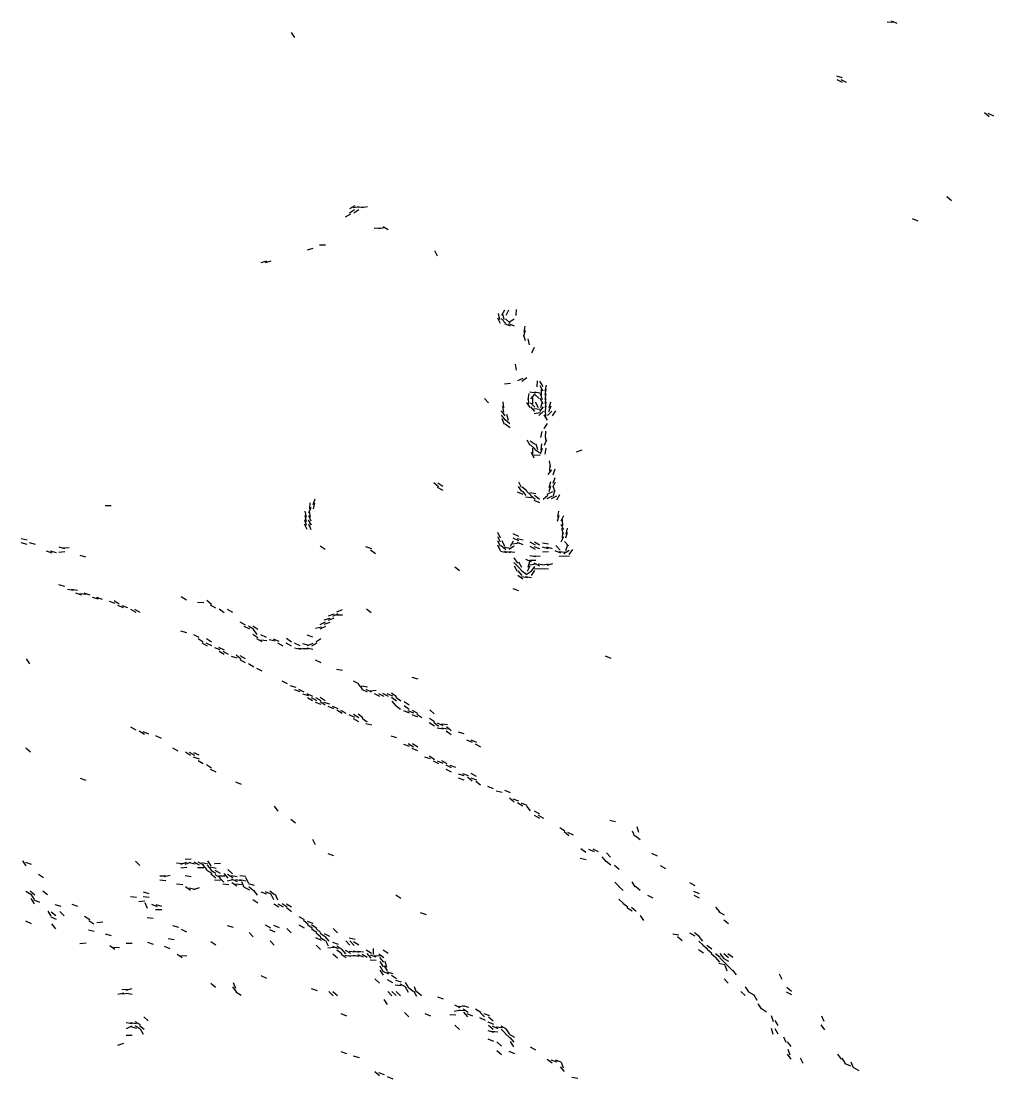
# Model space of a CAD drawing. Extents: x -664598 to -661481, y -979343 to -976126.
# Drawn here: x -663968 to -663506, y -978218 to -977715 of the extents above; entities that cross this region are included whole.
import ezdxf

# ---------------------------------------------------------------- set-up
doc = ezdxf.new("R2010")
doc.units = 0

msp = doc.modelspace()

# ---------------------------------------------------------------- linework, layer by layer
at = {"layer": 'CLIFF'}
for p, q in [((-663553.435, -977715.358), (-663556.325, -977715.122)), ((-663551.536, -977715.785), (-663554.224, -977714.695)), ((-663838.029, -977722.414), (-663839.731, -977720.066)), ((-663577.493, -977741.663), (-663580.267, -977740.817)), ((-663577.598, -977743.917), (-663580.162, -977742.563)), ((-663575.614, -977743.947), (-663578.146, -977742.533)), ((-663507.758, -977760.159), (-663510.002, -977758.321)), ((-663505.549, -977759.815), (-663508.211, -977758.665)), ((-663525.771, -977800.174), (-663527.989, -977798.306)), ((-663809.598, -977802.563), (-663812.162, -977803.917)), ((-663809.644, -977804.481), (-663812.116, -977805.999)), ((-663807.462, -977802.937), (-663810.298, -977803.543)), ((-663807.714, -977804.378), (-663810.046, -977806.102)), ((-663805.434, -977803.348), (-663808.326, -977803.132)), ((-663803.454, -977802.976), (-663806.306, -977803.504)), ((-663811.608, -977806.543), (-663814.152, -977807.937)), ((-663541.548, -977809.814), (-663544.212, -977808.666)), ((-663797.431, -977813.183), (-663800.329, -977813.297)), ((-663795.439, -977813.077), (-663798.321, -977813.403)), ((-663793.63, -977813.974), (-663796.13, -977812.506)), ((-663829.481, -977822.857), (-663832.279, -977823.623)), ((-663823.43, -977821.257), (-663826.33, -977821.223)), ((-663770.273, -977826.557), (-663771.487, -977823.923)), ((-663851.497, -977828.805), (-663854.263, -977829.675)), ((-663849.493, -977828.818), (-663852.267, -977829.662)), ((-663740.618, -977856.666), (-663741.142, -977853.814)), ((-663739.597, -977854.5), (-663738.163, -977851.98)), ((-663738.552, -977856.652), (-663739.208, -977853.828)), ((-663737.497, -977854.552), (-663736.263, -977851.928)), ((-663732.805, -977851.792), (-663732.955, -977854.688)), ((-663740.178, -977858.508), (-663741.582, -977855.972)), ((-663737.905, -977858.313), (-663739.855, -977856.167)), ((-663735.532, -977859.775), (-663738.228, -977858.705)), ((-663735.814, -977858.223), (-663737.946, -977856.257)), ((-663733.531, -977859.772), (-663736.229, -977858.708)), ((-663733.683, -977856.421), (-663736.077, -977858.059)), ((-663728.682, -977859.804), (-663729.078, -977862.676)), ((-663728.446, -977861.856), (-663729.314, -977864.624)), ((-663729.314, -977863.857), (-663728.446, -977866.623)), ((-663727.201, -977865.826), (-663726.559, -977868.654)), ((-663724.244, -977869.937), (-663725.516, -977872.543)), ((-663732.632, -977880.669), (-663733.128, -977877.811)), ((-663729.565, -977884.63), (-663732.195, -977885.85)), ((-663727.72, -977884.37), (-663730.04, -977886.11)), ((-663735.435, -977887.116), (-663738.325, -977887.364)), ((-663722.838, -977885.791), (-663722.922, -977888.689)), ((-663721.646, -977886.009), (-663720.114, -977888.471)), ((-663721.593, -977887.977), (-663720.167, -977890.503)), ((-663720.878, -977889.79), (-663720.882, -977892.69)), ((-663718.57, -977887.824), (-663719.19, -977890.656)), ((-663718.639, -977889.81), (-663719.121, -977892.67)), ((-663745.896, -977896.305), (-663747.864, -977894.175)), ((-663727.072, -977894.677), (-663726.688, -977891.803)), ((-663726.755, -977896.685), (-663727.005, -977893.795)), ((-663726.316, -977891.041), (-663723.444, -977891.439)), ((-663725.862, -977894.307), (-663723.898, -977892.173)), ((-663724.888, -977896.69), (-663724.872, -977893.79)), ((-663724.305, -977890.972), (-663721.455, -977891.508)), ((-663723.944, -977892.255), (-663721.816, -977894.225)), ((-663721.598, -977893.98), (-663720.162, -977896.5)), ((-663721.339, -977891.864), (-663720.421, -977894.616)), ((-663718.663, -977891.806), (-663719.097, -977894.674)), ((-663718.802, -977893.792), (-663718.958, -977896.688)), ((-663737.983, -977902.379), (-663739.777, -977900.101)), ((-663738.637, -977900.67), (-663739.123, -977897.81)), ((-663738.707, -977898.68), (-663739.053, -977895.8)), ((-663726.117, -977898.473), (-663727.643, -977896.007)), ((-663723.86, -977898.271), (-663725.9, -977896.209)), ((-663723.892, -977900.301), (-663725.868, -977898.179)), ((-663721.441, -977899.415), (-663724.319, -977899.065)), ((-663722.238, -977898.54), (-663723.522, -977895.94)), ((-663719.801, -977900.271), (-663721.959, -977902.209)), ((-663720.029, -977898.066), (-663721.731, -977900.414)), ((-663720.484, -977895.845), (-663721.276, -977898.635)), ((-663718.659, -977897.807), (-663719.101, -977900.673)), ((-663718.759, -977895.795), (-663719.001, -977898.685)), ((-663718.997, -977899.795), (-663718.763, -977902.685)), ((-663715.886, -977900.184), (-663717.874, -977902.296)), ((-663716.352, -977897.89), (-663717.408, -977900.59)), ((-663716.475, -977895.848), (-663717.285, -977898.632)), ((-663714.073, -977900.035), (-663715.687, -977902.445)), ((-663737.951, -977904.353), (-663739.809, -977902.127)), ((-663738.38, -977906.601), (-663739.38, -977903.879)), ((-663735.78, -977906.184), (-663737.98, -977904.296)), ((-663736.449, -977904.624), (-663737.311, -977901.856)), ((-663721.448, -977901.014), (-663724.312, -977901.466)), ((-663719.663, -977902.02), (-663718.097, -977904.46)), ((-663735.708, -977908.094), (-663738.052, -977906.386)), ((-663720.587, -977909.82), (-663721.173, -977912.66)), ((-663718.12, -977906.005), (-663719.64, -977908.475)), ((-663718.806, -977909.792), (-663718.954, -977912.688)), ((-663726.203, -977916.522), (-663727.557, -977913.958)), ((-663723.692, -977916.072), (-663726.068, -977914.408)), ((-663718.31, -977913.907), (-663719.45, -977916.573)), ((-663719.045, -977911.799), (-663718.715, -977914.681)), ((-663723.816, -977918.225), (-663725.944, -977916.255)), ((-663724.25, -977922.546), (-663725.51, -977919.934)), ((-663724.83, -977920.689), (-663724.93, -977917.791)), ((-663721.689, -977920.067), (-663724.071, -977918.413)), ((-663722.469, -977918.631), (-663723.291, -977915.849)), ((-663720.373, -977917.882), (-663721.387, -977920.598)), ((-663720.676, -977915.804), (-663721.084, -977918.676)), ((-663718.613, -977917.815), (-663719.147, -977920.665)), ((-663701.508, -977918.771), (-663704.252, -977919.709)), ((-663721.431, -977921.288), (-663724.329, -977921.192)), ((-663717.076, -977923.803), (-663716.684, -977926.677)), ((-663715.982, -977928.101), (-663717.778, -977930.379)), ((-663716.772, -977925.794), (-663716.988, -977928.686)), ((-663714.429, -977927.862), (-663715.331, -977930.618)), ((-663769.755, -977936.155), (-663772.005, -977934.325)), ((-663767.665, -977936.032), (-663770.095, -977934.448)), ((-663730.265, -977936.553), (-663731.495, -977933.927)), ((-663716.533, -977933.832), (-663717.227, -977936.648)), ((-663714.301, -977933.911), (-663715.459, -977936.569)), ((-663714.475, -977931.848), (-663715.285, -977934.632)), ((-663767.591, -977937.904), (-663770.169, -977936.576)), ((-663729.538, -977939.788), (-663732.222, -977938.692)), ((-663730.069, -977938.442), (-663731.691, -977936.038)), ((-663727.747, -977938.145), (-663730.013, -977936.335)), ((-663727.997, -977940.39), (-663729.763, -977938.09)), ((-663725.825, -977940.235), (-663727.935, -977938.245)), ((-663723.453, -977939.498), (-663726.307, -977938.982)), ((-663723.775, -977942.178), (-663725.985, -977940.302)), ((-663721.748, -977942.146), (-663724.012, -977940.334)), ((-663717.765, -977940.313), (-663719.995, -977942.167)), ((-663715.575, -977938.607), (-663718.185, -977939.873)), ((-663715.593, -977940.572), (-663718.167, -977941.908)), ((-663716.528, -977935.833), (-663717.232, -977938.647)), ((-663713.56, -977940.64), (-663716.2, -977941.84)), ((-663715.242, -977935.836), (-663714.518, -977938.644)), ((-663714.545, -977937.829), (-663715.215, -977940.651)), ((-663712.107, -977940.013), (-663713.653, -977942.467)), ((-663925.431, -977945.175), (-663928.329, -977945.305)), ((-663831.012, -977946.684), (-663830.748, -977943.796)), ((-663829.346, -977944.613), (-663828.414, -977941.867)), ((-663829.142, -977946.666), (-663828.618, -977943.814)), ((-663725.442, -977941.422), (-663728.318, -977941.058)), ((-663721.534, -977943.78), (-663724.226, -977942.7)), ((-663832.516, -977950.644), (-663833.244, -977947.836)), ((-663832.597, -977952.662), (-663833.163, -977949.818)), ((-663830.305, -977952.571), (-663831.455, -977949.909)), ((-663831.447, -977948.575), (-663830.313, -977945.905)), ((-663830.659, -977950.673), (-663831.101, -977947.807)), ((-663712.464, -977949.851), (-663713.296, -977952.629)), ((-663712.596, -977947.818), (-663713.164, -977950.662)), ((-663710.283, -977949.919), (-663711.477, -977952.561)), ((-663832.286, -977956.563), (-663833.474, -977953.917)), ((-663832.495, -977954.638), (-663833.265, -977951.842)), ((-663830.113, -977954.471), (-663831.647, -977952.009)), ((-663830.311, -977956.574), (-663831.449, -977953.906)), ((-663711.49, -977953.924), (-663710.27, -977956.556)), ((-663711.254, -977955.839), (-663710.506, -977958.641)), ((-663710.938, -977951.791), (-663710.822, -977954.689)), ((-663708.55, -977955.828), (-663709.21, -977958.652)), ((-663740.242, -977962.542), (-663741.518, -977959.938)), ((-663740.278, -977960.559), (-663741.482, -977957.921)), ((-663731.55, -977961.817), (-663734.21, -977960.663)), ((-663731.57, -977959.861), (-663734.19, -977958.619)), ((-663729.479, -977961.612), (-663732.281, -977960.868)), ((-663710.239, -977959.94), (-663711.521, -977962.54)), ((-663710.818, -977957.791), (-663710.942, -977960.689)), ((-663708.49, -977957.844), (-663709.27, -977960.636)), ((-663965.471, -977961.581), (-663968.289, -977960.899)), ((-663965.48, -977963.618), (-663968.28, -977962.862)), ((-663961.488, -977963.645), (-663964.272, -977962.835)), ((-663947.482, -977965.624), (-663950.278, -977964.856)), ((-663945.432, -977965.167), (-663948.328, -977965.313)), ((-663823.651, -977966.009), (-663826.109, -977964.471)), ((-663801.512, -977965.72), (-663804.248, -977964.76)), ((-663740.258, -977964.55), (-663741.502, -977961.93)), ((-663740.315, -977966.575), (-663741.445, -977963.905)), ((-663737.791, -977966.198), (-663739.969, -977964.282)), ((-663738.232, -977964.537), (-663739.528, -977961.943)), ((-663735.452, -977965.493), (-663738.308, -977964.987)), ((-663733.694, -977964.405), (-663736.066, -977966.075)), ((-663734.166, -977961.978), (-663735.594, -977964.502)), ((-663731.45, -977963.001), (-663734.31, -977963.479)), ((-663729.541, -977963.796), (-663732.219, -977962.684)), ((-663723.628, -977965.971), (-663726.132, -977964.509)), ((-663723.648, -977964.005), (-663726.112, -977962.475)), ((-663721.506, -977965.704), (-663724.254, -977964.776)), ((-663721.634, -977963.982), (-663724.126, -977962.498)), ((-663717.446, -977963.458), (-663720.314, -977963.022)), ((-663717.479, -977965.615), (-663720.281, -977964.865)), ((-663715.487, -977965.642), (-663718.273, -977964.838)), ((-663711.906, -977966.314), (-663713.854, -977964.166)), ((-663709.847, -977962.159), (-663707.913, -977964.321)), ((-663708.442, -977963.858), (-663709.318, -977966.622)), ((-663953.498, -977967.68), (-663956.262, -977966.8)), ((-663951.485, -977967.636), (-663954.275, -977966.844)), ((-663947.434, -977967.131), (-663950.326, -977967.349)), ((-663937.493, -977969.664), (-663940.267, -977968.816)), ((-663799.702, -977968.086), (-663802.058, -977966.394)), ((-663737.473, -977967.59), (-663740.287, -977966.89)), ((-663735.462, -977967.542), (-663738.298, -977966.938)), ((-663733.439, -977967.403), (-663736.321, -977967.077)), ((-663732.062, -977972.437), (-663733.698, -977970.043)), ((-663725.541, -977971.797), (-663728.219, -977970.683)), ((-663723.451, -977969.487), (-663726.309, -977968.993)), ((-663721.436, -977969.369), (-663724.324, -977969.111)), ((-663717.432, -977967.169), (-663720.328, -977967.311)), ((-663711.539, -977967.79), (-663714.221, -977966.69)), ((-663709.43, -977969.207), (-663712.33, -977969.273)), ((-663709.44, -977967.413), (-663712.32, -977967.067)), ((-663707.434, -977969.352), (-663710.326, -977969.128)), ((-663707.651, -977966.471), (-663710.109, -977968.009)), ((-663706.046, -977966.054), (-663707.714, -977968.426)), ((-663759.735, -977976.13), (-663762.025, -977974.35)), ((-663731.871, -977974.281), (-663733.889, -977972.199)), ((-663732.12, -977976.475), (-663733.64, -977974.005)), ((-663729.872, -977976.282), (-663731.888, -977974.198)), ((-663730.156, -977974.496), (-663731.604, -977971.984)), ((-663726.232, -977973.943), (-663727.528, -977976.537)), ((-663726.438, -977971.859), (-663727.322, -977974.621)), ((-663723.431, -977971.191), (-663726.329, -977971.289)), ((-663723.449, -977973.009), (-663726.311, -977973.471)), ((-663724.004, -977974.085), (-663725.756, -977976.395)), ((-663721.431, -977975.301), (-663724.329, -977975.179)), ((-663721.594, -977973.909), (-663724.166, -977972.571)), ((-663719.434, -977975.342), (-663722.326, -977975.138)), ((-663719.45, -977973.482), (-663722.31, -977972.998)), ((-663717.431, -977975.302), (-663720.329, -977975.178)), ((-663717.459, -977972.95), (-663720.301, -977973.53)), ((-663715.494, -977972.815), (-663718.266, -977973.665)), ((-663729.691, -977980.07), (-663732.069, -977978.41)), ((-663729.95, -977978.353), (-663731.81, -977976.127)), ((-663727.443, -977979.432), (-663730.317, -977979.048)), ((-663727.711, -977978.098), (-663730.049, -977976.382)), ((-663725.45, -977979.48), (-663728.31, -977979)), ((-663725.701, -977976.396), (-663728.059, -977978.084)), ((-663724.05, -977976.051), (-663725.71, -977978.429)), ((-663947.474, -977983.594), (-663950.286, -977982.886)), ((-663943.442, -977985.429), (-663946.318, -977985.051)), ((-663941.459, -977985.53), (-663944.301, -977984.95)), ((-663731.512, -977985.721), (-663734.248, -977984.759)), ((-663939.505, -977987.7), (-663942.255, -977986.78)), ((-663937.434, -977987.352), (-663940.326, -977987.128)), ((-663935.506, -977987.704), (-663938.254, -977986.776)), ((-663931.483, -977989.629), (-663934.277, -977988.851)), ((-663929.512, -977989.719), (-663932.248, -977988.761)), ((-663923.519, -977991.739), (-663926.241, -977990.741)), ((-663921.645, -977992), (-663924.115, -977990.48)), ((-663889.673, -977990.043), (-663892.087, -977988.437)), ((-663877.751, -977992.15), (-663880.009, -977990.33)), ((-663919.53, -977993.769), (-663922.23, -977992.711)), ((-663917.505, -977993.701), (-663920.255, -977992.779)), ((-663913.6, -977995.922), (-663916.16, -977994.558)), ((-663911.605, -977995.93), (-663914.155, -977994.55)), ((-663881.433, -977991.325), (-663884.327, -977991.155)), ((-663875.627, -977993.97), (-663878.133, -977992.51)), ((-663871.742, -977996.138), (-663874.018, -977994.342)), ((-663867.646, -977996.001), (-663870.114, -977994.479)), ((-663815.56, -977994.64), (-663818.2, -977995.84)), ((-663801.744, -977996.141), (-663804.016, -977994.339)), ((-663861.635, -978001.982), (-663864.125, -978000.498)), ((-663823.581, -978000.597), (-663826.179, -978001.883)), ((-663821.473, -977998.891), (-663824.287, -977999.589)), ((-663821.513, -978000.757), (-663824.247, -978001.723)), ((-663819.491, -977996.825), (-663822.269, -977997.655)), ((-663819.56, -977998.64), (-663822.2, -977999.84)), ((-663817.566, -977996.627), (-663820.194, -977997.853)), ((-663815.431, -977997.296), (-663818.329, -977997.184)), ((-663889.488, -978005.646), (-663892.272, -978004.834)), ((-663859.556, -978003.832), (-663862.204, -978002.648)), ((-663857.652, -978004.011), (-663860.108, -978002.469)), ((-663855.629, -978003.974), (-663858.131, -978002.506)), ((-663855.974, -978006.372), (-663857.786, -978004.108)), ((-663825.456, -978002.969), (-663828.304, -978003.511)), ((-663823.551, -978002.659), (-663826.209, -978003.821)), ((-663883.58, -978007.883), (-663886.18, -978006.597)), ((-663881.674, -978010.044), (-663884.086, -978008.436)), ((-663879.591, -978011.903), (-663882.169, -978010.577)), ((-663877.566, -978011.853), (-663880.194, -978010.627)), ((-663877.675, -978010.047), (-663880.085, -978008.433)), ((-663855.686, -978008.063), (-663858.074, -978006.417)), ((-663853.611, -978009.941), (-663856.149, -978008.539)), ((-663851.44, -978009.406), (-663854.32, -978009.074)), ((-663851.549, -978007.815), (-663854.211, -978006.665)), ((-663847.473, -978009.591), (-663850.287, -978008.889)), ((-663845.551, -978009.821), (-663848.209, -978008.659)), ((-663843.618, -978011.954), (-663846.142, -978010.526)), ((-663839.618, -978011.953), (-663842.142, -978010.527)), ((-663839.722, -978010.112), (-663842.038, -978008.368)), ((-663835.578, -978011.878), (-663838.182, -978010.602)), ((-663831.487, -978011.642), (-663834.273, -978010.838)), ((-663829.51, -978007.716), (-663832.25, -978006.764)), ((-663829.531, -978010.71), (-663832.229, -978011.77)), ((-663827.645, -978010.48), (-663830.115, -978012)), ((-663825.65, -978008.472), (-663828.11, -978010.008)), ((-663873.535, -978013.781), (-663876.225, -978012.699)), ((-663871.56, -978013.841), (-663874.2, -978012.639)), ((-663871.657, -978016.018), (-663874.103, -978014.462)), ((-663869.62, -978015.958), (-663872.14, -978014.522)), ((-663835.452, -978013.494), (-663838.308, -978012.986)), ((-663833.434, -978013.352), (-663836.326, -978013.128)), ((-663831.43, -978013.218), (-663834.33, -978013.262)), ((-663829.464, -978013.553), (-663832.296, -978012.927)), ((-663964.085, -978020.453), (-663965.675, -978018.027)), ((-663865.489, -978017.648), (-663868.271, -978016.832)), ((-663863.77, -978018.173), (-663865.99, -978016.307)), ((-663861.603, -978017.927), (-663864.157, -978016.553)), ((-663861.624, -978019.964), (-663864.136, -978018.516)), ((-663857.66, -978022.023), (-663860.1, -978020.457)), ((-663825.567, -978019.855), (-663828.193, -978018.625)), ((-663687.54, -978017.795), (-663690.22, -978016.685)), ((-663853.581, -978023.884), (-663856.179, -978022.596)), ((-663815.45, -978023.48), (-663818.31, -978023)), ((-663841.575, -978029.872), (-663844.185, -978028.608)), ((-663837.5, -978031.684), (-663840.26, -978030.796)), ((-663807.6, -978029.922), (-663810.16, -978028.558)), ((-663805.943, -978032.347), (-663807.817, -978030.133)), ((-663803.451, -978031.488), (-663806.309, -978030.992)), ((-663779.48, -978027.616), (-663782.28, -978026.864)), ((-663835.505, -978033.701), (-663838.255, -978032.779)), ((-663833.609, -978033.938), (-663836.151, -978032.542)), ((-663831.482, -978035.624), (-663834.278, -978034.856)), ((-663829.571, -978035.864), (-663832.189, -978034.616)), ((-663803.564, -978033.849), (-663806.196, -978032.631)), ((-663801.605, -978033.931), (-663804.155, -978032.549)), ((-663799.441, -978033.06), (-663802.319, -978033.42)), ((-663797.575, -978035.872), (-663800.185, -978034.608)), ((-663795.586, -978035.895), (-663798.174, -978034.585)), ((-663793.6, -978035.922), (-663796.16, -978034.558)), ((-663791.542, -978035.798), (-663794.218, -978034.682)), ((-663789.696, -978036.077), (-663792.064, -978034.403)), ((-663829.644, -978037.999), (-663832.116, -978036.481)), ((-663827.607, -978037.935), (-663830.153, -978036.545)), ((-663825.505, -978039.701), (-663828.255, -978038.779)), ((-663825.599, -978037.92), (-663828.161, -978036.56)), ((-663823.657, -978038.018), (-663826.103, -978036.462)), ((-663823.709, -978040.096), (-663826.051, -978038.384)), ((-663821.484, -978039.631), (-663824.276, -978038.849)), ((-663819.543, -978041.801), (-663822.217, -978040.679)), ((-663817.539, -978041.791), (-663820.221, -978040.689)), ((-663789.703, -978038.087), (-663792.057, -978036.393)), ((-663789.948, -978040.351), (-663791.812, -978038.129)), ((-663787.735, -978038.13), (-663790.025, -978036.35)), ((-663787.746, -978042.143), (-663790.014, -978040.337)), ((-663783.665, -978040.032), (-663786.095, -978038.448)), ((-663783.671, -978042.041), (-663786.089, -978040.439)), ((-663815.649, -978044.006), (-663818.111, -978042.474)), ((-663813.61, -978043.94), (-663816.15, -978042.54)), ((-663809.559, -978045.839), (-663812.201, -978044.641)), ((-663807.656, -978046.018), (-663810.104, -978044.462)), ((-663805.734, -978046.128), (-663808.026, -978044.352)), ((-663803.726, -978048.117), (-663806.034, -978046.363)), ((-663783.537, -978043.786), (-663786.223, -978042.694)), ((-663781.544, -978043.803), (-663784.216, -978042.677)), ((-663779.553, -978045.825), (-663782.207, -978044.655)), ((-663779.626, -978043.967), (-663782.134, -978042.513)), ((-663777.643, -978045.996), (-663780.117, -978044.484)), ((-663771.828, -978044.238), (-663773.932, -978042.242)), ((-663913.628, -978051.971), (-663916.132, -978050.509)), ((-663807.6, -978047.921), (-663810.16, -978046.559)), ((-663801.472, -978049.588), (-663804.288, -978048.892)), ((-663771.629, -978049.973), (-663774.131, -978048.507)), ((-663771.661, -978048.025), (-663774.099, -978046.455)), ((-663769.737, -978050.132), (-663772.023, -978048.348)), ((-663767.443, -978051.437), (-663770.317, -978051.043)), ((-663767.583, -978049.888), (-663770.177, -978048.592)), ((-663765.446, -978049.454), (-663768.314, -978049.026)), ((-663765.447, -978051.46), (-663768.313, -978051.02)), ((-663763.772, -978052.175), (-663765.988, -978050.305)), ((-663909.655, -978054.015), (-663912.105, -978052.465)), ((-663907.549, -978053.816), (-663910.211, -978052.664)), ((-663901.562, -978055.845), (-663904.198, -978054.635)), ((-663789.492, -978055.658), (-663792.268, -978054.822)), ((-663763.703, -978054.087), (-663766.057, -978052.393)), ((-663757.476, -978053.602), (-663760.284, -978052.878)), ((-663965.998, -978060.317), (-663963.762, -978062.163)), ((-663893.6, -978061.922), (-663896.16, -978060.558)), ((-663783.528, -978059.763), (-663786.232, -978058.717)), ((-663781.65, -978060.009), (-663784.11, -978058.471)), ((-663779.526, -978061.758), (-663782.234, -978060.722)), ((-663779.646, -978060.001), (-663782.114, -978058.479)), ((-663753.538, -978057.789), (-663756.222, -978056.691)), ((-663751.527, -978057.761), (-663754.233, -978056.719)), ((-663749.614, -978059.948), (-663752.146, -978058.532)), ((-663887.66, -978064.023), (-663890.1, -978062.457)), ((-663885.638, -978063.988), (-663888.122, -978062.492)), ((-663883.504, -978065.696), (-663886.256, -978064.784)), ((-663883.547, -978063.81), (-663886.213, -978062.67)), ((-663881.654, -978068.013), (-663884.106, -978066.467)), ((-663773.488, -978065.645), (-663776.272, -978064.835)), ((-663771.72, -978066.11), (-663774.04, -978064.37)), ((-663877.684, -978070.059), (-663880.076, -978068.421)), ((-663875.558, -978071.835), (-663878.202, -978070.645)), ((-663769.575, -978067.872), (-663772.185, -978066.608)), ((-663767.517, -978067.733), (-663770.243, -978066.747)), ((-663765.604, -978067.929), (-663768.156, -978066.551)), ((-663763.585, -978069.892), (-663766.175, -978068.588)), ((-663763.593, -978071.907), (-663766.167, -978070.573)), ((-663761.521, -978069.745), (-663764.239, -978068.735)), ((-663940.242, -978074.743), (-663937.518, -978075.737)), ((-663757.484, -978073.633), (-663760.276, -978072.847)), ((-663757.526, -978075.759), (-663760.234, -978074.721)), ((-663755.516, -978073.731), (-663758.244, -978072.749)), ((-663753.765, -978076.167), (-663755.995, -978074.313)), ((-663751.509, -978075.712), (-663754.251, -978074.768)), ((-663751.622, -978073.961), (-663754.138, -978072.519)), ((-663749.752, -978078.152), (-663752.008, -978076.328)), ((-663863.526, -978077.76), (-663866.234, -978076.72)), ((-663743.539, -978079.792), (-663746.221, -978078.688)), ((-663739.471, -978081.583), (-663742.289, -978080.897)), ((-663735.549, -978081.815), (-663738.211, -978080.665)), ((-663733.758, -978086.159), (-663736.002, -978084.321)), ((-663731.526, -978085.76), (-663734.234, -978084.72)), ((-663729.652, -978088.011), (-663732.108, -978086.469)), ((-663846.005, -978090.396), (-663847.755, -978088.084)), ((-663727.545, -978087.805), (-663730.215, -978086.675)), ((-663725.98, -978090.377), (-663727.78, -978088.103)), ((-663721.611, -978091.942), (-663724.149, -978090.538)), ((-663837.716, -978096.105), (-663840.044, -978094.375)), ((-663721.612, -978093.943), (-663724.148, -978092.537)), ((-663719.581, -978093.883), (-663722.179, -978092.597)), ((-663685.462, -978095.544), (-663688.298, -978094.936)), ((-663709.677, -978100.05), (-663712.083, -978098.43)), ((-663707.775, -978102.179), (-663709.985, -978100.301)), ((-663705.56, -978101.84), (-663708.2, -978100.64)), ((-663676.33, -978102.582), (-663677.43, -978099.898)), ((-663674.487, -978100.636), (-663675.273, -978097.844)), ((-663828.189, -978106.515), (-663829.571, -978103.965)), ((-663673.73, -978104.123), (-663676.03, -978102.357)), ((-663819.498, -978111.678), (-663822.262, -978110.802)), ((-663699.72, -978110.11), (-663702.04, -978108.37)), ((-663695.514, -978109.727), (-663698.246, -978108.753)), ((-663693.579, -978109.879), (-663696.181, -978108.601)), ((-663687.865, -978112.276), (-663689.895, -978110.204)), ((-663665.572, -978111.866), (-663668.188, -978110.614)), ((-663967.702, -978114.046), (-663966.058, -978116.434)), ((-663966.253, -978114.774), (-663963.507, -978115.706)), ((-663913.942, -978114.253), (-663911.818, -978116.227)), ((-663894.32, -978115.068), (-663891.44, -978115.412)), ((-663892.255, -978115.7), (-663889.505, -978114.78)), ((-663890.329, -978113.296), (-663887.431, -978113.184)), ((-663890.244, -978115.731), (-663887.516, -978114.749)), ((-663888.301, -978114.949), (-663885.459, -978115.531)), ((-663886.149, -978114.539), (-663883.611, -978115.941)), ((-663884.157, -978114.553), (-663881.603, -978115.927)), ((-663882.301, -978114.949), (-663879.459, -978115.531)), ((-663881.806, -978116.124), (-663879.954, -978118.356)), ((-663879.834, -978116.148), (-663877.926, -978118.332)), ((-663879.641, -978114.006), (-663878.119, -978116.474)), ((-663876.327, -978115.334), (-663873.433, -978115.146)), ((-663699.468, -978113.568), (-663702.292, -978112.912)), ((-663689.946, -978114.349), (-663691.814, -978112.131)), ((-663687.724, -978116.115), (-663690.036, -978114.365)), ((-663683.754, -978118.154), (-663686.006, -978116.326)), ((-663661.614, -978117.948), (-663664.146, -978116.532)), ((-663960.072, -978120.415), (-663957.688, -978122.065)), ((-663902.33, -978121.207), (-663899.43, -978121.273)), ((-663900.296, -978121.553), (-663897.464, -978120.927)), ((-663892.325, -978117.357), (-663889.435, -978117.123)), ((-663890.31, -978121), (-663887.45, -978121.48)), ((-663884.33, -978117.223), (-663881.43, -978117.257)), ((-663880.177, -978118.592), (-663877.583, -978119.888)), ((-663878.281, -978116.867), (-663875.479, -978117.613)), ((-663878.126, -978118.498), (-663875.634, -978119.982)), ((-663878.01, -978120.331), (-663875.75, -978122.149)), ((-663876.142, -978120.527), (-663873.618, -978121.953)), ((-663876.106, -978118.465), (-663873.654, -978120.015)), ((-663874.329, -978121.195), (-663871.431, -978121.285)), ((-663871.817, -978120.134), (-663869.943, -978122.346)), ((-663870.13, -978120.505), (-663867.63, -978121.975)), ((-663869.966, -978118.279), (-663867.794, -978120.201)), ((-663868.313, -978121.017), (-663865.447, -978121.463)), ((-663864.325, -978121.118), (-663861.435, -978121.362)), ((-663902.322, -978123.089), (-663899.438, -978123.391)), ((-663894.32, -978125.066), (-663891.44, -978125.414)), ((-663890.041, -978126.371), (-663887.719, -978128.109)), ((-663886.261, -978127.683), (-663883.499, -978126.797)), ((-663876.327, -978123.145), (-663873.433, -978123.335)), ((-663873.885, -978122.195), (-663871.875, -978124.285)), ((-663872.322, -978125.091), (-663869.438, -978125.389)), ((-663870.286, -978123.594), (-663867.474, -978122.886)), ((-663868.177, -978122.591), (-663865.583, -978123.889)), ((-663868.093, -978124.445), (-663865.667, -978126.035)), ((-663866.319, -978125.06), (-663863.441, -978125.42)), ((-663866.316, -978123.039), (-663863.444, -978123.441)), ((-663864.288, -978122.894), (-663861.472, -978123.586)), ((-663863.389, -978123.882), (-663862.371, -978126.598)), ((-663862.149, -978126.538), (-663859.611, -978127.942)), ((-663861.487, -978121.923), (-663860.273, -978124.557)), ((-663860.275, -978124.843), (-663857.485, -978125.637)), ((-663860.015, -978126.337), (-663857.745, -978128.143)), ((-663683.836, -978126.247), (-663685.924, -978124.233)), ((-663681.852, -978128.263), (-663683.908, -978126.217)), ((-663676.123, -978126.477), (-663677.637, -978124.003)), ((-663673.751, -978128.15), (-663676.009, -978126.33)), ((-663647.613, -978125.944), (-663650.147, -978124.536)), ((-663966.122, -978128.491), (-663963.638, -978129.989)), ((-663963.977, -978128.291), (-663961.783, -978130.189)), ((-663963.657, -978130.016), (-663962.103, -978132.464)), ((-663958.019, -978128.343), (-663955.741, -978130.137)), ((-663916.32, -978131.072), (-663913.44, -978131.408)), ((-663910.317, -978131.043), (-663907.443, -978131.437)), ((-663910.265, -978128.81), (-663907.495, -978129.67)), ((-663888.309, -978126.996), (-663885.451, -978127.484)), ((-663857.79, -978128.111), (-663855.97, -978130.369)), ((-663854.254, -978128.777), (-663851.506, -978129.703)), ((-663852.211, -978128.664), (-663849.549, -978129.816)), ((-663849.989, -978128.306), (-663847.771, -978130.174)), ((-663849.497, -978129.928), (-663848.263, -978132.552)), ((-663847.437, -978129.901), (-663846.323, -978132.579)), ((-663787.642, -978131.995), (-663790.118, -978130.485)), ((-663667.563, -978131.846), (-663670.197, -978130.634)), ((-663645.543, -978129.801), (-663648.217, -978128.679)), ((-663645.59, -978131.903), (-663648.17, -978130.577)), ((-663963.643, -978132.007), (-663962.117, -978134.473)), ((-663962.209, -978132.661), (-663959.551, -978133.819)), ((-663952.279, -978134.859), (-663949.481, -978135.621)), ((-663944.246, -978134.754), (-663941.514, -978135.726)), ((-663912.321, -978133.403), (-663909.439, -978133.077)), ((-663909.439, -978133.902), (-663908.321, -978136.578)), ((-663906.22, -978134.687), (-663903.54, -978135.793)), ((-663904.277, -978134.851), (-663901.483, -978135.629)), ((-663858.077, -978132.422), (-663855.683, -978134.058)), ((-663848.128, -978134.502), (-663845.632, -978135.978)), ((-663846.153, -978134.546), (-663843.607, -978135.934)), ((-663844.086, -978134.436), (-663841.674, -978136.044)), ((-663842.113, -978134.477), (-663839.647, -978136.003)), ((-663842.022, -978136.347), (-663839.738, -978138.133)), ((-663681.817, -978134.226), (-663683.943, -978132.254)), ((-663679.714, -978136.102), (-663682.046, -978134.378)), ((-663677.684, -978138.06), (-663680.076, -978136.42)), ((-663675.788, -978138.194), (-663677.972, -978136.286)), ((-663635.936, -978138.341), (-663637.824, -978136.139)), ((-663955.633, -978138.001), (-663954.127, -978140.479)), ((-663954.207, -978140.656), (-663951.553, -978141.824)), ((-663954.006, -978138.326), (-663951.754, -978140.154)), ((-663949.948, -978138.259), (-663947.812, -978140.221)), ((-663938.09, -978140.442), (-663935.67, -978142.038)), ((-663908.323, -978141.098), (-663905.437, -978141.382)), ((-663904.33, -978137.254), (-663901.43, -978137.226)), ((-663836.165, -978140.569), (-663833.595, -978141.911)), ((-663775.506, -978139.703), (-663778.254, -978138.777)), ((-663672.091, -978142.457), (-663673.669, -978140.023)), ((-663633.615, -978139.949), (-663636.145, -978138.531)), ((-663966.199, -978142.638), (-663963.561, -978143.842)), ((-663953.788, -978144.11), (-663951.972, -978146.37)), ((-663936.281, -978146.867), (-663933.479, -978147.613)), ((-663936.056, -978142.392), (-663933.704, -978144.088)), ((-663932.323, -978143.387), (-663929.437, -978143.093)), ((-663896.272, -978144.832), (-663893.488, -978145.648)), ((-663892.204, -978146.648), (-663889.556, -978147.832)), ((-663870.263, -978144.806), (-663867.497, -978145.674)), ((-663852.129, -978144.504), (-663849.631, -978145.976)), ((-663850.216, -978146.677), (-663847.544, -978147.803)), ((-663848.238, -978144.73), (-663845.522, -978145.75)), ((-663841.917, -978146.226), (-663839.843, -978148.254)), ((-663836.141, -978144.525), (-663833.619, -978145.955)), ((-663833.984, -978142.3), (-663831.776, -978144.18)), ((-663832.253, -978142.774), (-663829.507, -978143.706)), ((-663832.064, -978144.403), (-663829.696, -978146.077)), ((-663830.106, -978146.465), (-663827.654, -978148.015)), ((-663830.091, -978144.443), (-663827.669, -978146.037)), ((-663827.95, -978146.261), (-663825.81, -978148.219)), ((-663819.905, -978146.215), (-663817.855, -978148.265)), ((-663631.727, -978144.119), (-663634.033, -978142.361)), ((-663928.284, -978148.879), (-663925.476, -978149.601)), ((-663898.306, -978150.976), (-663895.454, -978151.504)), ((-663859.883, -978148.192), (-663857.877, -978150.288)), ((-663828.18, -978150.598), (-663825.58, -978151.882)), ((-663828, -978148.319), (-663825.76, -978150.161)), ((-663826.111, -978150.475), (-663823.649, -978152.005)), ((-663826.088, -978148.438), (-663823.672, -978150.042)), ((-663824.198, -978148.637), (-663821.562, -978149.843)), ((-663823.8, -978150.119), (-663821.96, -978152.361)), ((-663823.491, -978151.925), (-663822.269, -978154.555)), ((-663809.466, -978151.563), (-663812.294, -978150.917)), ((-663655.445, -978149.45), (-663658.315, -978149.03)), ((-663653.778, -978152.182), (-663655.982, -978150.298)), ((-663647.615, -978149.95), (-663650.145, -978148.53)), ((-663645.748, -978150.146), (-663648.012, -978148.334)), ((-663643.964, -978152.364), (-663645.796, -978150.116)), ((-663940.323, -978153.383), (-663937.437, -978153.097)), ((-663926.059, -978154.396), (-663923.701, -978156.084)), ((-663924.326, -978155.137), (-663921.434, -978155.343)), ((-663918.329, -978153.282), (-663915.431, -978153.198)), ((-663908.24, -978152.738), (-663905.52, -978153.742)), ((-663900.24, -978154.736), (-663897.52, -978155.744)), ((-663878.049, -978152.381), (-663875.711, -978154.099)), ((-663849.898, -978152.208), (-663847.862, -978154.272)), ((-663827.866, -978154.177), (-663825.894, -978156.303)), ((-663822.32, -978155.408), (-663819.44, -978155.072)), ((-663820.238, -978152.732), (-663817.522, -978153.748)), ((-663820.212, -978154.667), (-663817.548, -978155.813)), ((-663818.088, -978154.439), (-663815.672, -978156.041)), ((-663818.051, -978156.384), (-663815.709, -978158.096)), ((-663815.829, -978156.144), (-663813.931, -978158.336)), ((-663814.135, -978156.514), (-663811.625, -978157.966)), ((-663813.896, -978152.206), (-663811.864, -978154.274)), ((-663812.318, -978157.054), (-663809.442, -978157.426)), ((-663811.865, -978152.176), (-663809.895, -978154.304)), ((-663810.285, -978156.88), (-663807.475, -978157.6)), ((-663810.134, -978152.513), (-663807.626, -978153.967)), ((-663808.321, -978157.076), (-663805.439, -978157.404)), ((-663804.098, -978156.453), (-663801.662, -978158.027)), ((-663800.861, -978155.79), (-663800.899, -978158.69)), ((-663796.076, -978156.42), (-663793.684, -978158.06)), ((-663643.691, -978158.069), (-663646.069, -978156.411)), ((-663643.789, -978154.195), (-663645.971, -978152.285)), ((-663641.775, -978156.179), (-663643.985, -978154.301)), ((-663639.739, -978156.135), (-663642.021, -978154.345)), ((-663639.759, -978158.159), (-663642.001, -978156.321)), ((-663894.089, -978158.439), (-663891.671, -978160.041)), ((-663892.328, -978159.157), (-663889.432, -978159.323)), ((-663819.941, -978158.251), (-663817.819, -978160.229)), ((-663816.084, -978158.432), (-663813.676, -978160.048)), ((-663814.308, -978158.988), (-663811.452, -978159.492)), ((-663812.327, -978159.148), (-663809.433, -978159.332)), ((-663810.305, -978158.973), (-663807.455, -978159.507)), ((-663808.213, -978158.67), (-663805.547, -978159.81)), ((-663806.133, -978158.511), (-663803.627, -978159.969)), ((-663803.803, -978158.122), (-663801.957, -978160.358)), ((-663802.329, -978161.184), (-663799.431, -978161.296)), ((-663802.236, -978158.726), (-663799.524, -978159.754)), ((-663800.329, -978159.182), (-663797.431, -978159.298)), ((-663798.059, -978158.396), (-663795.701, -978160.084)), ((-663797.828, -978160.143), (-663795.932, -978162.337)), ((-663797.636, -978162.002), (-663796.124, -978164.478)), ((-663795.344, -978161.866), (-663794.416, -978164.614)), ((-663637.755, -978160.154), (-663640.005, -978158.326)), ((-663635.728, -978160.121), (-663638.032, -978158.359)), ((-663635.958, -978162.359), (-663637.802, -978160.121)), ((-663633.831, -978162.241), (-663635.929, -978160.239)), ((-663633.936, -978160.34), (-663635.824, -978158.14)), ((-663631.614, -978161.946), (-663634.146, -978160.534)), ((-663631.825, -978160.234), (-663633.935, -978158.246)), ((-663629.719, -978160.109), (-663632.041, -978158.371)), ((-663797.661, -978166.018), (-663796.099, -978168.462)), ((-663797.593, -978163.978), (-663796.167, -978166.502)), ((-663796.165, -978166.568), (-663793.595, -978167.912)), ((-663795.649, -978164.01), (-663794.111, -978166.47)), ((-663794.262, -978166.803), (-663791.498, -978167.677)), ((-663633.457, -978163.52), (-663636.303, -978162.96)), ((-663631.861, -978164.271), (-663633.899, -978162.209)), ((-663632.382, -978166.602), (-663633.378, -978163.878)), ((-663629.892, -978166.301), (-663631.868, -978164.179)), ((-663627.976, -978168.373), (-663629.784, -978166.107)), ((-663867.408, -978171.889), (-663866.352, -978174.591)), ((-663854.206, -978168.653), (-663851.554, -978169.827)), ((-663799.956, -978170.269), (-663797.804, -978172.211)), ((-663794.137, -978170.517), (-663791.623, -978171.963)), ((-663792.087, -978168.437), (-663789.673, -978170.043)), ((-663790.269, -978170.823), (-663787.491, -978171.657)), ((-663785.67, -978172.024), (-663784.09, -978174.456)), ((-663631.924, -978172.33), (-663633.836, -978170.15)), ((-663606.222, -978170.532), (-663607.538, -978167.948)), ((-663922.291, -978177.574), (-663919.469, -978176.906)), ((-663920.327, -978175.34), (-663917.433, -978175.14)), ((-663920.321, -978177.405), (-663917.439, -978177.075)), ((-663918.308, -978176.986), (-663915.452, -978177.494)), ((-663918.282, -978175.61), (-663915.478, -978174.87)), ((-663877.993, -978172.311), (-663875.767, -978174.169)), ((-663867.711, -978174.052), (-663866.049, -978176.428)), ((-663866.099, -978176.455), (-663863.661, -978178.025)), ((-663830.243, -978174.746), (-663827.517, -978175.734)), ((-663821.941, -978176.252), (-663819.819, -978178.228)), ((-663819.976, -978176.291), (-663817.784, -978178.189)), ((-663793.89, -978176.2), (-663791.87, -978178.28)), ((-663791.953, -978176.265), (-663789.807, -978178.215)), ((-663790.318, -978173.051), (-663787.442, -978173.429)), ((-663789.873, -978176.183), (-663787.887, -978178.297)), ((-663788.173, -978172.583), (-663785.587, -978173.897)), ((-663785.549, -978173.954), (-663784.211, -978176.526)), ((-663784.005, -978174.325), (-663781.755, -978176.155)), ((-663781.598, -978175.98), (-663780.162, -978178.5)), ((-663781.381, -978173.879), (-663780.379, -978176.601)), ((-663779.974, -978176.289), (-663777.786, -978178.191)), ((-663623.779, -978178.183), (-663625.981, -978176.297)), ((-663622.114, -978176.471), (-663623.646, -978174.009)), ((-663619.64, -978177.992), (-663622.12, -978176.488)), ((-663601.588, -978177.898), (-663604.172, -978176.582)), ((-663601.789, -978176.195), (-663603.971, -978174.285)), ((-663795.672, -978180.025), (-663794.088, -978182.455)), ((-663770.226, -978178.702), (-663767.534, -978179.778)), ((-663618.125, -978180.478), (-663619.635, -978178.002)), ((-663616.05, -978184.429), (-663617.71, -978182.051)), ((-663816.205, -978186.651), (-663813.555, -978187.829)), ((-663785.889, -978186.199), (-663783.871, -978188.281)), ((-663776.212, -978186.667), (-663773.548, -978187.813)), ((-663764.327, -978187.142), (-663761.433, -978187.338)), ((-663762.304, -978185.515), (-663759.456, -978184.965)), ((-663762.192, -978182.622), (-663759.568, -978183.858)), ((-663760.329, -978185.295), (-663757.431, -978185.185)), ((-663760.326, -978183.354), (-663757.434, -978183.126)), ((-663758.271, -978182.829), (-663755.489, -978183.651)), ((-663758.087, -978184.436), (-663755.673, -978186.044)), ((-663757.812, -978186.129), (-663755.948, -978188.351)), ((-663756.203, -978186.646), (-663753.557, -978187.834)), ((-663752.095, -978184.449), (-663749.665, -978186.031)), ((-663749.944, -978186.255), (-663747.816, -978188.225)), ((-663748.246, -978186.755), (-663745.514, -978187.725)), ((-663613.656, -978186.017), (-663616.104, -978184.463)), ((-663918.311, -978191.009), (-663915.449, -978191.471)), ((-663916.302, -978190.955), (-663913.458, -978191.525)), ((-663914.157, -978190.552), (-663911.603, -978191.928)), ((-663909.925, -978188.235), (-663907.835, -978190.245)), ((-663761.93, -978192.24), (-663759.83, -978194.24)), ((-663750.165, -978188.568), (-663747.595, -978189.912)), ((-663746.223, -978190.693), (-663743.537, -978191.787)), ((-663746.018, -978188.341), (-663743.742, -978190.139)), ((-663745.961, -978192.273), (-663743.799, -978194.207)), ((-663610.418, -978190.615), (-663611.342, -978187.865)), ((-663608.099, -978192.462), (-663609.661, -978190.018)), ((-663586, -978194.393), (-663587.76, -978192.087)), ((-663586.326, -978190.58), (-663587.434, -978187.9)), ((-663915.43, -978197.24), (-663918.33, -978197.24)), ((-663918.191, -978193.861), (-663915.569, -978192.619)), ((-663916.27, -978192.826), (-663913.49, -978193.654)), ((-663914.086, -978192.436), (-663911.674, -978194.044)), ((-663912.026, -978192.351), (-663909.734, -978194.129)), ((-663911.593, -978193.977), (-663910.167, -978196.503)), ((-663746.274, -978194.84), (-663743.486, -978195.64)), ((-663744.319, -978195.064), (-663741.441, -978195.416)), ((-663744.195, -978192.63), (-663741.565, -978193.85)), ((-663742.321, -978193.083), (-663739.439, -978193.397)), ((-663740.148, -978192.537), (-663737.612, -978193.943)), ((-663739.902, -978194.211), (-663737.858, -978196.269)), ((-663737.966, -978196.28), (-663735.794, -978198.2)), ((-663737.682, -978194.032), (-663736.078, -978196.448)), ((-663736.107, -978196.468), (-663733.653, -978198.012)), ((-663610.461, -978196.628), (-663611.299, -978193.852)), ((-663608.213, -978196.527), (-663609.547, -978193.953)), ((-663922.247, -978201.725), (-663919.513, -978200.755)), ((-663746.22, -978198.685), (-663743.54, -978199.795)), ((-663741.924, -978200.234), (-663739.836, -978202.246)), ((-663735.781, -978198.104), (-663733.979, -978200.376)), ((-663735.631, -978200), (-663734.129, -978202.48)), ((-663604.281, -978200.561), (-663605.479, -978197.919)), ((-663601.971, -978202.369), (-663603.789, -978200.111)), ((-663816.235, -978204.724), (-663813.525, -978205.756)), ((-663810.28, -978206.863), (-663807.48, -978207.617)), ((-663741.967, -978204.28), (-663739.793, -978206.2)), ((-663736.221, -978204.688), (-663733.539, -978205.792)), ((-663726.132, -978202.509), (-663723.628, -978203.971)), ((-663601.987, -978208.382), (-663603.773, -978206.098)), ((-663602.368, -978206.597), (-663603.392, -978203.883)), ((-663577.986, -978208.381), (-663579.774, -978206.099)), ((-663718.056, -978208.392), (-663715.704, -978210.088)), ((-663716.248, -978208.758), (-663713.512, -978209.722)), ((-663714.254, -978208.776), (-663711.506, -978209.704)), ((-663711.831, -978212.146), (-663709.929, -978214.334)), ((-663711.392, -978209.883), (-663710.368, -978212.597)), ((-663596.202, -978210.522), (-663597.558, -978207.958)), ((-663576.114, -978210.471), (-663577.646, -978208.009)), ((-663573.544, -978211.804), (-663576.216, -978210.676)), ((-663572.341, -978212.586), (-663573.419, -978209.894)), ((-663800.024, -978214.349), (-663797.736, -978216.131)), ((-663798.239, -978214.734), (-663795.521, -978215.746)), ((-663794.225, -978216.698), (-663791.535, -978217.782)), ((-663706.301, -978216.949), (-663703.459, -978217.531)), ((-663569.616, -978213.951), (-663572.144, -978212.529))]:
    msp.add_line(p, q, dxfattribs=at)

doc.saveas('drawing.dxf')
